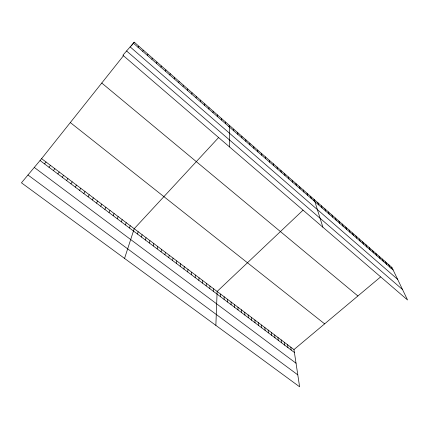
<?xml version="1.0" encoding="UTF-8"?>
<svg xmlns="http://www.w3.org/2000/svg" width="429" height="429" viewBox="0 0 429 429"><rect width="100%" height="100%" fill="white"/><g stroke="black" fill="none" stroke-linecap="round" stroke-linejoin="round"><path stroke-width="0.64" d="M229.558 146.949L229.665 125.617L228.813 126.539M227.601 302.07L227.622 299.388M224.099 299.421L224.147 296.755M220.576 296.766L220.651 294.112M225.536 123.654L225.579 122.04M215.862 325.38L217.138 291.457L303.051 210.156M213.428 291.371L213.556 288.749M221.391 120.034L221.471 118.447M209.802 288.637L209.958 286.025M206.161 285.886L206.344 283.29M217.224 116.393L217.337 114.838M202.504 283.124L202.708 280.545M198.825 280.351L199.061 277.783M213.031 112.736L213.181 111.202M195.131 277.563L195.393 275.005M191.414 274.758L191.709 272.217M208.816 109.057L209.003 107.55M187.688 271.943L188.004 269.417M183.934 269.112L184.282 266.602M204.579 105.357L204.799 103.877M180.169 266.27L180.545 263.771M176.378 263.411L176.786 260.929M172.576 260.537L173.01 258.076M200.316 101.635L200.574 100.182M168.753 257.652L169.214 255.201M164.908 254.751L165.401 252.316M196.032 97.892L196.326 96.471M161.047 251.839L161.572 249.421M157.164 248.906L157.722 246.509M191.72 94.128L192.053 92.734M153.26 245.962L153.85 243.581M149.34 243.007L149.962 240.637M187.387 90.347L187.757 88.98M145.404 240.031L146.053 237.682M141.441 237.044L142.122 234.706M137.462 234.041L138.176 231.724M183.027 86.54L183.435 85.205M124.555 258.43L134.207 228.721L218.613 137.553M129.44 227.987L130.223 225.702M178.641 82.711L179.091 81.403M125.402 224.935L126.212 222.672M121.337 221.873L122.185 219.627M174.233 78.861L174.721 77.585M117.256 218.79L118.136 216.565M113.154 215.696L114.071 213.486M169.798 74.989L170.329 73.745M109.03 212.58L109.98 210.392M104.885 209.454L105.872 207.282M165.337 71.096L165.91 69.879M100.718 206.306L101.737 204.156M96.53 203.148L97.587 201.013M92.321 199.968L93.409 197.855M160.848 67.181L161.465 65.991M88.09 196.777L89.216 194.68M83.837 193.565L85.001 191.49M156.338 63.24L156.993 62.087M79.558 190.337L80.759 188.283M75.263 187.092L76.501 185.06M151.802 59.277L152.493 58.156M70.941 183.832L72.217 181.821M66.597 180.555L67.911 178.566M147.238 55.293L147.973 54.199M62.226 177.257L63.583 175.289M57.84 173.949L59.229 171.997M142.643 51.282L143.425 50.225M53.427 170.613L54.858 168.688M48.986 167.267L50.461 165.363M41.597 158.655L293.967 349.581L299.608 386.797L21.45 182.818L41.597 158.655L123.466 55.754M131.279 45.935L134.25 42.203L391.913 267.444L407.55 299.984L122.871 55.223L134.25 42.203M44.53 163.899L46.037 162.017M138.025 47.254L138.851 46.225M313.385 200.375L314.253 199.555L322.881 227.188M293.967 349.581L380.539 276.984M390.916 268.281L391.913 267.444M27.976 174.994L297.801 374.871M34.282 167.423L296.037 363.224M40.042 160.516L294.407 352.488M70.318 122.555L324.635 323.863M101.764 83.033L357.888 295.972M126.582 50.976L402.515 289.511M130.148 46.895L397.619 279.317M133.381 43.195L393.125 269.97M388.717 264.65L389.907 267.16M385.499 261.84L386.674 264.334M382.271 259.019L383.424 261.497M379.027 256.183L380.158 258.644M375.766 253.33L376.876 255.781M372.49 250.466L373.573 252.901M369.203 247.592L370.259 250.005M365.894 244.696L366.929 247.099M362.569 241.79L363.583 244.176M359.229 238.873L360.221 241.237M355.872 235.939L356.837 238.288M352.499 232.99L353.442 235.323M349.104 230.024L350.026 232.341M345.699 227.043L346.594 229.343M342.272 224.051L343.146 226.335M338.835 221.042L339.677 223.305M335.376 218.018L336.197 220.265M331.896 214.983L332.695 217.208M328.405 211.926L329.177 214.135M324.892 208.859L325.638 211.047M321.364 205.775L322.082 207.947M317.819 202.67L318.511 204.826M310.617 196.375L311.256 198.493M306.96 193.184L307.572 195.275M303.287 189.972L303.871 192.042M299.592 186.744L300.15 188.798M295.881 183.499L296.407 185.532M292.149 180.234L292.648 182.245M288.401 176.957L288.867 178.947M284.625 173.659L285.065 175.627M280.839 170.345L281.247 172.292M277.027 167.015L277.407 168.94M273.193 163.663L273.541 165.567M269.342 160.296L269.659 162.178M265.471 156.912L265.76 158.768M290.792 347.179L291.211 350.075M261.577 153.512L261.835 155.341M287.602 344.76L287.998 347.651M284.395 342.337L284.77 345.216M257.663 150.086L257.888 151.898M281.177 339.902L281.531 342.771M277.944 337.457L278.276 340.31M274.694 334.995L275.005 337.843M253.727 146.648L253.92 148.434M271.428 332.529L271.718 335.365M268.152 330.051L268.415 332.872M249.775 143.189L249.93 144.954M264.859 327.558L265.101 330.368M261.551 325.053L261.77 327.858M245.796 139.715L245.919 141.452M258.226 322.544L258.424 325.332M254.89 320.018L255.062 322.79M241.795 136.218L241.886 137.929M251.533 317.481L251.684 320.243M248.166 314.929L248.294 317.685M244.782 312.371L244.884 315.111M237.773 132.7L237.832 134.39M241.382 309.797L241.457 312.526M237.966 307.212L238.02 309.931M233.73 129.167L233.757 130.829M234.534 304.617L234.561 307.32M231.086 302.011L231.092 304.703"/></g></svg>
